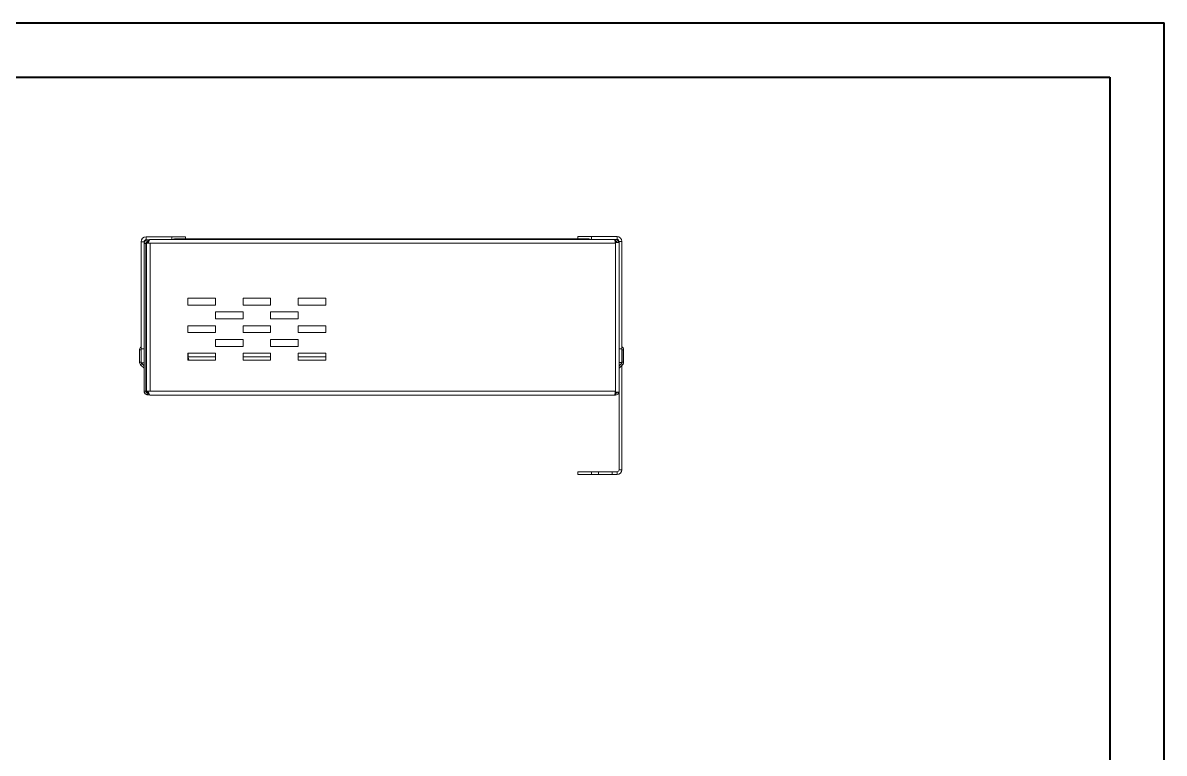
# Model space of a CAD drawing. Header units: inches. Extents: x 0 to 16.5, y 0 to 11.7.
# Drawn here: x 8.27 to 16.54, y 6.41 to 11.7 of the extents above; entities that cross this region are included whole.
import ezdxf

# ---------------------------------------------------------------- set-up
doc = ezdxf.new("R2010")
doc.units = ezdxf.units.IN
doc.header["$MEASUREMENT"] = 0

msp = doc.modelspace()

# ---------------------------------------------------------------- linework, layer by layer
at = {"color": 7, "linetype": 'Continuous', "lineweight": 40}
for p, q in [((0.0031, 11.7014), (16.5385, 11.7014)), ((16.5385, 0.0085), (16.5385, 11.7014)), ((0.9874, 11.3077), (16.1448, 11.3077)), ((16.1448, 11.3077), (16.1448, 0.4022))]:
    msp.add_line(p, q, dxfattribs=at)
at = {"color": 7, "linetype": 'Continuous', "lineweight": 15}
for p, q in [((9.1493, 10.1147), (9.1283, 10.1147)), ((9.1283, 10.1147), (9.1283, 9.3383)), ((9.1493, 10.1147), (9.1493, 10.1027)), ((9.1613, 10.1027), (9.1493, 10.1027)), ((9.1493, 10.1027), (9.1493, 9.0336)), ((9.1613, 10.1027), (9.1613, 9.0336)), ((9.163, 10.1097), (9.1763, 10.1097)), ((9.1643, 10.1297), (9.1643, 10.1507)), ((9.3493, 10.1507), (9.1643, 10.1507)), ((9.1763, 10.1297), (9.1643, 10.1297)), ((9.1658, 10.1047), (9.1658, 9.0316)), ((9.1658, 10.1047), (9.1778, 10.1047)), ((9.1763, 10.1177), (9.1763, 10.1297)), ((9.1895, 10.1297), (9.1763, 10.1297)), ((9.1827, 10.1177), (9.1763, 10.1177)), ((9.1763, 10.1097), (9.1763, 10.1047)), ((9.1778, 10.1047), (9.1928, 10.1047)), ((12.5576, 10.1317), (9.1928, 10.1317)), ((12.5631, 10.1047), (9.1928, 10.1047)), ((9.1928, 10.1047), (9.1928, 9.0316)), ((9.3493, 10.1507), (9.4493, 10.1507)), ((9.3697, 10.1357), (12.3697, 10.1357)), ((9.4493, 10.1507), (9.4493, 10.1357)), ((12.2901, 10.1357), (12.2901, 10.1527)), ((12.2901, 10.1527), (12.3901, 10.1527)), ((12.3901, 10.1527), (12.3901, 10.1317)), ((12.3901, 10.1527), (12.5751, 10.1527)), ((12.5631, 10.1317), (12.5576, 10.1317)), ((12.5631, 10.1197), (12.561, 10.1197)), ((12.5631, 10.1317), (12.5751, 10.1317)), ((12.5631, 10.1317), (12.5631, 10.1197)), ((12.5631, 10.1097), (12.5631, 10.1047)), ((12.5901, 10.1097), (12.5631, 10.1097)), ((12.5631, 10.1047), (12.5631, 9.0316)), ((12.5751, 10.1317), (12.5751, 10.1527)), ((12.5901, 10.1167), (12.6111, 10.1167)), ((12.5901, 10.1167), (12.5901, 10.1097)), ((12.5901, 10.1097), (12.5901, 10.1047)), ((12.5901, 10.1047), (12.5901, 9.0316)), ((12.6111, 10.1167), (12.6111, 9.3403)), ((9.4658, 9.7068), (9.4658, 9.6568)), ((9.6658, 9.7068), (9.4658, 9.7068)), ((9.6658, 9.6568), (9.6658, 9.7068)), ((9.8658, 9.7068), (9.8658, 9.6568)), ((10.0658, 9.7068), (9.8658, 9.7068)), ((10.0658, 9.6568), (10.0658, 9.7068)), ((10.2658, 9.7068), (10.2658, 9.6568)), ((10.4658, 9.7068), (10.2658, 9.7068)), ((10.4658, 9.6568), (10.4658, 9.7068)), ((9.4658, 9.6568), (9.6658, 9.6568)), ((9.6658, 9.6068), (9.6658, 9.5568)), ((9.8658, 9.6068), (9.6658, 9.6068)), ((9.8658, 9.6568), (10.0658, 9.6568)), ((9.8658, 9.5568), (9.8658, 9.6068)), ((10.2658, 9.6068), (10.0658, 9.6068)), ((10.0658, 9.6068), (10.0658, 9.5568)), ((10.2658, 9.6568), (10.4658, 9.6568)), ((10.2658, 9.5568), (10.2658, 9.6068)), ((9.6658, 9.5568), (9.8658, 9.5568)), ((10.0658, 9.5568), (10.2658, 9.5568)), ((9.1658, 9.4624), (9.1613, 9.4624)), ((9.4658, 9.5068), (9.4658, 9.4568)), ((9.6658, 9.5068), (9.4658, 9.5068)), ((9.4658, 9.4568), (9.6658, 9.4568)), ((9.6658, 9.4568), (9.6658, 9.5068)), ((9.8658, 9.5068), (9.8658, 9.4568)), ((10.0658, 9.5068), (9.8658, 9.5068)), ((9.8658, 9.4568), (10.0658, 9.4568)), ((10.0658, 9.4568), (10.0658, 9.5068)), ((10.2658, 9.5068), (10.2658, 9.4568)), ((10.4658, 9.5068), (10.2658, 9.5068)), ((10.2658, 9.4568), (10.4658, 9.4568)), ((10.4658, 9.4568), (10.4658, 9.5068)), ((9.1283, 9.3544), (9.1242, 9.3503)), ((9.1654, 9.3745), (9.1613, 9.3705)), ((9.1658, 9.375), (9.1654, 9.3745)), ((9.8658, 9.4068), (9.6658, 9.4068)), ((9.6658, 9.4068), (9.6658, 9.3568)), ((9.6658, 9.3568), (9.8658, 9.3568)), ((9.8658, 9.3568), (9.8658, 9.4068)), ((10.2658, 9.4068), (10.0658, 9.4068)), ((10.0658, 9.4068), (10.0658, 9.3568)), ((10.0658, 9.3568), (10.2658, 9.3568)), ((10.2658, 9.3568), (10.2658, 9.4068)), ((12.6111, 9.3544), (12.6152, 9.3503)), ((9.1282, 9.3312), (9.1163, 9.3312)), ((9.1163, 9.3312), (9.1163, 9.2436)), ((9.1282, 9.3312), (9.1282, 9.2436)), ((9.1283, 9.3383), (9.1493, 9.3383)), ((9.1283, 9.2383), (9.1283, 9.3383)), ((9.4658, 9.3068), (9.4658, 9.2568)), ((9.6658, 9.3068), (9.4658, 9.3068)), ((9.4686, 9.2815), (9.4686, 9.3068)), ((9.6658, 9.2568), (9.6658, 9.3068)), ((9.8658, 9.3068), (9.8658, 9.2568)), ((10.0658, 9.3068), (9.8658, 9.3068)), ((10.0658, 9.2568), (10.0658, 9.3068)), ((10.2658, 9.3068), (10.2658, 9.2568)), ((10.4658, 9.3068), (10.2658, 9.3068)), ((10.4658, 9.2568), (10.4658, 9.3068)), ((12.5901, 9.3403), (12.6111, 9.3403)), ((12.6111, 9.3403), (12.6111, 9.2403)), ((12.6112, 9.3312), (12.6112, 9.2436)), ((12.6231, 9.3312), (12.6112, 9.3312)), ((12.6231, 9.3312), (12.6231, 9.2436)), ((9.1163, 9.2436), (9.1282, 9.2436)), ((9.1326, 9.233), (9.1242, 9.2245)), ((9.1242, 9.2245), (9.1493, 9.1994)), ((9.1493, 9.2383), (9.1283, 9.2383)), ((9.1326, 9.233), (9.1493, 9.2163)), ((9.1613, 9.2043), (9.1654, 9.2002)), ((9.1654, 9.2002), (9.1658, 9.1998)), ((9.4658, 9.2568), (9.6658, 9.2568)), ((9.8658, 9.2568), (10.0658, 9.2568)), ((10.2658, 9.2568), (10.4658, 9.2568)), ((12.6111, 9.2403), (12.5901, 9.2403)), ((12.6068, 9.233), (12.5901, 9.2163)), ((12.6152, 9.2245), (12.5901, 9.1994)), ((12.6152, 9.2245), (12.6068, 9.233)), ((12.6111, 9.2204), (12.6111, 8.4639)), ((12.6112, 9.2436), (12.6231, 9.2436)), ((9.1613, 9.1124), (9.1658, 9.1124)), ((9.1613, 9.0336), (9.1493, 9.0336)), ((9.1763, 9.0266), (9.1631, 9.0266)), ((9.1778, 9.0316), (9.1658, 9.0316)), ((9.1763, 9.0316), (9.1763, 9.0266)), ((9.1763, 9.0186), (9.1763, 9.0066)), ((9.1763, 9.0186), (9.1826, 9.0186)), ((9.1778, 9.0316), (9.1928, 9.0316)), ((9.1928, 9.0316), (12.5631, 9.0316)), ((12.561, 9.0166), (12.5631, 9.0166)), ((12.5631, 9.0316), (12.5631, 9.0266)), ((12.5631, 9.0266), (12.5901, 9.0266)), ((12.5631, 9.0047), (12.5631, 9.0166)), ((12.5901, 9.0316), (12.5901, 9.0266)), ((12.5901, 9.0266), (12.5901, 8.4639)), ((9.1763, 9.0066), (9.1892, 9.0066)), ((9.1928, 9.0047), (12.5576, 9.0047)), ((12.5576, 9.0047), (12.5631, 9.0047)), ((12.2901, 8.4279), (12.2901, 8.4489)), ((12.2901, 8.4489), (12.3901, 8.4489)), ((12.3901, 8.4489), (12.3901, 8.4279)), ((12.4401, 8.4489), (12.3901, 8.4489)), ((12.4401, 8.4279), (12.4401, 8.4489)), ((12.4401, 8.4489), (12.5401, 8.4489)), ((12.5401, 8.4489), (12.5401, 8.4279)), ((12.5751, 8.4489), (12.5401, 8.4489)), ((12.5751, 8.4489), (12.5751, 8.4279)), ((12.5901, 8.4639), (12.6111, 8.4639)), ((12.3901, 8.4279), (12.2901, 8.4279)), ((12.4401, 8.4279), (12.3901, 8.4279)), ((12.5401, 8.4279), (12.4401, 8.4279)), ((12.5751, 8.4279), (12.5401, 8.4279))]:
    msp.add_line(p, q, dxfattribs=at)
at = {"color": 8, "linetype": 'Continuous', "lineweight": 15}
for p, q in [((9.3493, 10.1317), (9.3493, 10.1507)), ((9.3697, 10.1317), (9.3697, 10.1357)), ((12.3697, 10.1317), (12.3697, 10.1357)), ((9.1242, 9.3503), (9.1283, 9.3461)), ((9.1613, 9.3936), (9.1658, 9.3936)), ((9.1654, 9.3745), (9.1613, 9.3786)), ((12.6111, 9.3461), (12.6152, 9.3503)), ((9.4686, 9.2815), (9.4658, 9.2815)), ((9.6658, 9.2815), (9.4686, 9.2815)), ((10.0658, 9.2815), (9.8658, 9.2815)), ((10.4658, 9.2815), (10.2658, 9.2815)), ((9.1613, 9.1962), (9.1654, 9.2002)), ((9.1658, 9.1812), (9.1613, 9.1812))]:
    msp.add_line(p, q, dxfattribs=at)
at = {"color": 7, "linetype": 'Continuous', "lineweight": 15, "flags": 128}
for points in [[(9.1283, 9.3328), (9.1283, 9.3327), (9.1282, 9.3312)], [(12.6111, 9.3328), (12.6111, 9.3327), (12.6112, 9.3312)], [(9.1282, 9.2436), (9.1283, 9.2421), (9.1283, 9.242)], [(12.6112, 9.2436), (12.6111, 9.2421), (12.6111, 9.242)]]:
    msp.add_lwpolyline(points, dxfattribs=at)
at = {"color": 7, "linetype": 'Continuous', "lineweight": 15}
for centre, radius, start, end in [((9.1643, 10.1147), 0.036, 90, 180), ((9.1643, 10.1147), 0.015, 90, 180), ((9.3697, 10.0898), 0.0459, 90, 114.33692), ((12.3697, 10.0898), 0.0459, 65.66308, 90), ((12.5751, 10.1167), 0.036, 0, 90), ((12.5751, 10.1167), 0.015, 0, 90), ((9.1432, 9.3312), 0.027, 135, 180), ((12.5962, 9.3312), 0.027, 0, 45), ((9.1432, 9.2436), 0.027, 180, 225), ((9.1432, 9.2436), 0.015, 200.50904, 225), ((12.5962, 9.2436), 0.015, 315, 347.30927), ((12.5962, 9.2436), 0.027, 315, 0), ((12.5751, 8.4639), 0.036, 270, 0), ((12.5751, 8.4639), 0.015, 270, 0)]:
    msp.add_arc(centre, radius, start, end, dxfattribs=at)
for points, knots in [([(9.1763, 10.1297), (9.1745, 10.1297), (9.1728, 10.1295), (9.1693, 10.1288), (9.1676, 10.1283), (9.1643, 10.127), (9.1628, 10.1261), (9.1599, 10.1242), (9.1585, 10.1231), (9.156, 10.1206), (9.1549, 10.1192), (9.1529, 10.1163), (9.1521, 10.1147), (9.1507, 10.1115), (9.1502, 10.1098), (9.1495, 10.1063), (9.1493, 10.1045), (9.1493, 10.1027)], [0, 0, 0, 0, 0.125, 0.125, 0.25, 0.25, 0.375, 0.375, 0.5, 0.5, 0.625, 0.625, 0.75, 0.75, 0.875, 0.875, 1, 1, 1, 1]), ([(9.1763, 10.1177), (9.1753, 10.1177), (9.1743, 10.1177), (9.1724, 10.1173), (9.1714, 10.117), (9.1696, 10.1162), (9.1688, 10.1158), (9.1671, 10.1147), (9.1664, 10.114), (9.1643, 10.1119), (9.1632, 10.1103), (9.1617, 10.1067), (9.1613, 10.1047), (9.1613, 10.1027)], [0, 0, 0, 0, 0.125, 0.125, 0.25, 0.25, 0.375, 0.375, 0.5, 0.5, 0.75, 0.75, 1, 1, 1, 1]), ([(9.1784, 10.1177), (9.1783, 10.1174), (9.1779, 10.1149), (9.1773, 10.1102), (9.1767, 10.1059), (9.1765, 10.1047)], [0, 0, 0, 0, 0.086384, 0.738018, 1, 1, 1, 1]), ([(9.1819, 10.1177), (9.1814, 10.1175), (9.1805, 10.1171), (9.1792, 10.1139), (9.178, 10.1097), (9.1772, 10.1064), (9.1768, 10.1047)], [0, 0, 0, 0, 0.28145, 0.522449, 0.763432, 1, 1, 1, 1]), ([(9.1778, 10.1047), (9.1784, 10.1065), (9.179, 10.1082), (9.1803, 10.1117), (9.1809, 10.1134), (9.1822, 10.1167), (9.1828, 10.1182), (9.184, 10.1211), (9.1847, 10.1225), (9.1859, 10.125), (9.1865, 10.1261), (9.1878, 10.1281), (9.1884, 10.1289), (9.1897, 10.1303), (9.1903, 10.1308), (9.1915, 10.1315), (9.1922, 10.1317), (9.1928, 10.1317)], [0, 0, 0, 0, 0.125, 0.125, 0.25, 0.25, 0.375, 0.375, 0.5, 0.5, 0.625, 0.625, 0.75, 0.75, 0.875, 0.875, 1, 1, 1, 1]), ([(12.5576, 10.1317), (12.5578, 10.1317), (12.558, 10.1315), (12.5585, 10.1308), (12.5587, 10.1303), (12.5592, 10.1289), (12.5594, 10.1281), (12.5599, 10.1262), (12.5601, 10.125), (12.5606, 10.1225), (12.5608, 10.1212), (12.5613, 10.1182), (12.5615, 10.1167), (12.5622, 10.1118), (12.5627, 10.1083), (12.5631, 10.1047)], [0, 0, 0, 0, 0.125, 0.125, 0.25, 0.25, 0.375, 0.375, 0.5, 0.5, 0.625, 0.625, 0.75, 0.75, 1, 1, 1, 1]), ([(12.5669, 10.1097), (12.5661, 10.1109), (12.5643, 10.1134), (12.5626, 10.1148), (12.5616, 10.1155)], [0, 0, 0, 0, 0.461019, 1, 1, 1, 1]), ([(12.5892, 10.1097), (12.5891, 10.1111), (12.5885, 10.1154), (12.5844, 10.122), (12.5775, 10.1281), (12.5699, 10.1312), (12.565, 10.1315), (12.5631, 10.1317)], [0, 0, 0, 0, 0.109375, 0.355548, 0.60172, 0.847893, 1, 1, 1, 1]), ([(12.5771, 10.1097), (12.577, 10.11), (12.5767, 10.112), (12.5742, 10.1151), (12.5701, 10.1183), (12.5661, 10.1196), (12.5638, 10.1197), (12.5631, 10.1197)], [0, 0, 0, 0, 0.051192, 0.333432, 0.615653, 0.897874, 1, 1, 1, 1]), ([(12.5691, 10.1097), (12.5688, 10.1105), (12.5674, 10.1144), (12.566, 10.1176), (12.5649, 10.1201)], [0, 0, 0, 0, 0.215769, 1, 1, 1, 1]), ([(9.4658, 9.2735), (9.4662, 9.2728), (9.4673, 9.2707), (9.4694, 9.2694), (9.4708, 9.2686)], [0, 0, 0, 0, 0.322722, 1, 1, 1, 1]), ([(9.4731, 9.2568), (9.4728, 9.2581), (9.4718, 9.2624), (9.4703, 9.2713), (9.4691, 9.2785), (9.4686, 9.2815)], [0, 0, 0, 0, 0.2133928, 0.6709641, 1, 1, 1, 1]), ([(9.1493, 9.0336), (9.1493, 9.0318), (9.1495, 9.0301), (9.1502, 9.0266), (9.1507, 9.0249), (9.1521, 9.0216), (9.1529, 9.0201), (9.1548, 9.0172), (9.156, 9.0158), (9.1585, 9.0133), (9.1598, 9.0122), (9.1627, 9.0102), (9.1643, 9.0094), (9.1676, 9.008), (9.1693, 9.0075), (9.1727, 9.0068), (9.1745, 9.0066), (9.1763, 9.0066)], [0, 0, 0, 0, 0.125, 0.125, 0.25, 0.25, 0.375, 0.375, 0.5, 0.5, 0.625, 0.625, 0.75, 0.75, 0.875, 0.875, 1, 1, 1, 1]), ([(9.1613, 9.0336), (9.1613, 9.0326), (9.1614, 9.0316), (9.1618, 9.0297), (9.1621, 9.0287), (9.1628, 9.0269), (9.1633, 9.0261), (9.1644, 9.0244), (9.165, 9.0237), (9.1671, 9.0216), (9.1687, 9.0205), (9.1724, 9.019), (9.1743, 9.0186), (9.1763, 9.0186)], [0, 0, 0, 0, 0.125, 0.125, 0.25, 0.25, 0.375, 0.375, 0.5, 0.5, 0.75, 0.75, 1, 1, 1, 1]), ([(9.1765, 9.0316), (9.1769, 9.0292), (9.1775, 9.0245), (9.1781, 9.0205), (9.1784, 9.0186)], [0, 0, 0, 0, 0.509349, 1, 1, 1, 1]), ([(9.1768, 9.0316), (9.1771, 9.0303), (9.1778, 9.0272), (9.179, 9.0231), (9.1802, 9.02), (9.1812, 9.0187), (9.1817, 9.0186), (9.1819, 9.0186)], [0, 0, 0, 0, 0.188554, 0.429933, 0.671296, 0.912659, 1, 1, 1, 1]), ([(9.1928, 9.0047), (9.1922, 9.0047), (9.1915, 9.0048), (9.1903, 9.0055), (9.1897, 9.006), (9.1884, 9.0074), (9.1878, 9.0082), (9.1865, 9.0102), (9.1859, 9.0113), (9.1847, 9.0138), (9.184, 9.0152), (9.1828, 9.0181), (9.1822, 9.0197), (9.1809, 9.0229), (9.1803, 9.0246), (9.179, 9.0281), (9.1784, 9.0298), (9.1778, 9.0316)], [0, 0, 0, 0, 0.125, 0.125, 0.25, 0.25, 0.375, 0.375, 0.5, 0.5, 0.625, 0.625, 0.75, 0.75, 0.875, 0.875, 1, 1, 1, 1]), ([(12.5631, 9.0316), (12.5629, 9.0298), (12.5627, 9.0281), (12.5622, 9.0247), (12.562, 9.0229), (12.5615, 9.0197), (12.5613, 9.0181), (12.5608, 9.0152), (12.5606, 9.0138), (12.5601, 9.0113), (12.5599, 9.0102), (12.5594, 9.0082), (12.5592, 9.0074), (12.5585, 9.0054), (12.558, 9.0047), (12.5576, 9.0047)], [0, 0, 0, 0, 0.125, 0.125, 0.25, 0.25, 0.375, 0.375, 0.5, 0.5, 0.625, 0.625, 0.75, 0.75, 1, 1, 1, 1]), ([(12.5617, 9.0209), (12.5624, 9.0214), (12.5641, 9.0227), (12.5659, 9.0251), (12.567, 9.0266)], [0, 0, 0, 0, 0.398822, 1, 1, 1, 1]), ([(12.5631, 9.0166), (12.5652, 9.0169), (12.5689, 9.0173), (12.5735, 9.0205), (12.5763, 9.0237), (12.5769, 9.026), (12.577, 9.0266)], [0, 0, 0, 0, 0.330383, 0.613282, 0.896162, 1, 1, 1, 1]), ([(12.5631, 9.0047), (12.5662, 9.005), (12.5723, 9.0056), (12.5805, 9.0103), (12.5864, 9.0173), (12.5892, 9.0232), (12.5895, 9.0264), (12.5896, 9.0266)], [0, 0, 0, 0, 0.24586, 0.491729, 0.737597, 0.983465, 1, 1, 1, 1]), ([(12.5652, 9.0171), (12.5658, 9.0182), (12.5671, 9.0209), (12.5684, 9.0246), (12.5691, 9.0266)], [0, 0, 0, 0, 0.432467, 1, 1, 1, 1])]:
    msp.add_open_spline(points, degree=3, knots=knots, dxfattribs=at)

doc.saveas('drawing.dxf')
